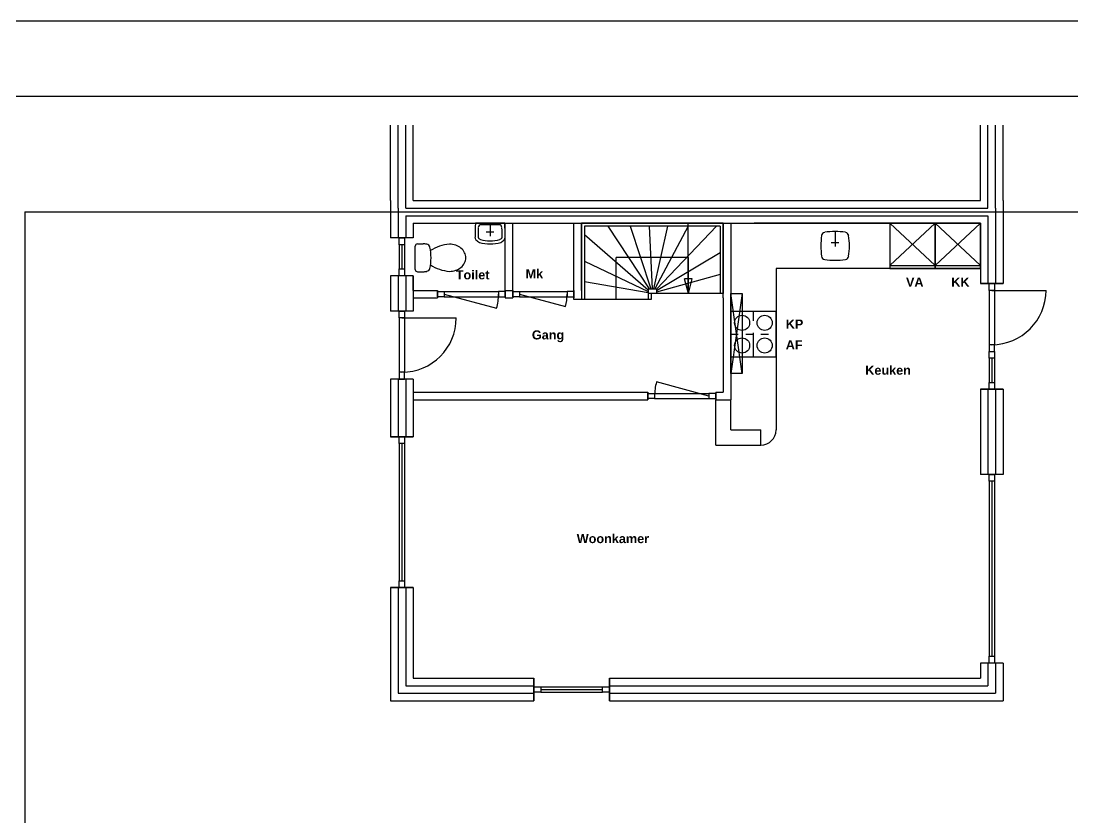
# Model space of a CAD drawing. Header units: millimetres. Extents: x -6000 to 67338, y -125 to 21000.
# Drawn here: x 1960 to 15907, y 10438 to 21000 of the extents above; entities that cross this region are included whole.
import ezdxf

# ---------------------------------------------------------------- set-up
doc = ezdxf.new("R2010")
doc.units = ezdxf.units.MM
doc.header["$LTSCALE"] = 50
doc.linetypes.add('HIDDEN', pattern=[9.525, 6.35, -3.175])
doc.linetypes.add('STABI22', pattern=[4, 2, -2])
for name, color, linetype in [('00KAD025', 2, 'Continuous'), ('00KAD070', 5, 'Continuous'), ('AL21----', 7, 'Continuous'), ('AL22----', 7, 'Continuous'), ('AL24----', 7, 'Continuous'), ('AL31----', 7, 'Continuous'), ('AL32----', 7, 'Continuous'), ('AL73----', 7, 'Continuous'), ('AL74----', 7, 'Continuous'), ('BL$2----', 7, 'Continuous'), ('EL6311--', 3, 'Continuous'), ('Perceel', 3, 'Continuous')]:
    doc.layers.add(name, color=color, linetype=linetype)
doc.styles.add('STABICAD-018', font='ISOCP.SHX', dxfattribs={"height": 90})

# ---------------------------------------------------------------- blocks, each defined once
blk = doc.blocks.new('*U0', base_point=(1750, 5150))
at = {"color": 0}
for p, q in [((1390, 5150), (1390, 5870)), ((1300, 5185), (1390, 5185)), ((1300, 5115), (1300, 5185)), ((1390, 5185), (1390, 5115)), ((1390, 5185), (2110, 5185)), ((2200, 5185), (2110, 5185)), ((2110, 5185), (2110, 5115)), ((2200, 5115), (2200, 5185)), ((1390, 5115), (1300, 5115)), ((1390, 5115), (2110, 5115)), ((2110, 5115), (2200, 5115))]:
    blk.add_line(p, q, dxfattribs=at)
blk.add_arc((1390, 5150), 720, 0, 90, dxfattribs=at)
blk = doc.blocks.new('*U1', base_point=(695, 5150))
at = {"color": 0}
for p, q in [((445, 5185, 800), (535, 5185, 800)), ((445, 5115, 800), (445, 5185, 800)), ((535, 5185, 800), (535, 5115, 800)), ((535, 5185, 800), (855, 5185, 800)), ((855, 5185, 800), (945, 5185, 800)), ((855, 5115, 800), (855, 5185, 800)), ((945, 5185, 800), (945, 5115, 800)), ((535, 5115, 800), (445, 5115, 800)), ((535, 5150, 890), (855, 5150, 890)), ((535, 5115, 800), (855, 5115, 800)), ((945, 5115, 800), (855, 5115, 800))]:
    blk.add_line(p, q, dxfattribs=at)
blk = doc.blocks.new('*U2', base_point=(4080, 5100))
at = {"color": 0}
for p, q in [((3080, 5135, 800), (3170, 5135, 800)), ((3080, 5065, 800), (3080, 5135, 800)), ((3170, 5065, 800), (3080, 5065, 800)), ((3170, 5135, 800), (3170, 5065, 800)), ((3170, 5135, 800), (4990, 5135, 800)), ((3170, 5100, 890), (4990, 5100, 890)), ((3170, 5065, 800), (4990, 5065, 800)), ((4990, 5135, 800), (5080, 5135, 800)), ((4990, 5065, 800), (4990, 5135, 800)), ((5080, 5065, 800), (4990, 5065, 800)), ((5080, 5135, 800), (5080, 5065, 800))]:
    blk.add_line(p, q, dxfattribs=at)
blk = doc.blocks.new('*U3', base_point=(6430, 7350))
at = {"color": 0}
for p, q in [((6395, 7760, 800), (6395, 7850, 800)), ((6395, 7850, 800), (6465, 7850, 800)), ((6465, 7850, 800), (6465, 7760, 800)), ((6395, 6940, 800), (6395, 7760, 800)), ((6465, 7760, 800), (6395, 7760, 800)), ((6430, 6940, 890), (6430, 7760, 890)), ((6465, 6940, 800), (6465, 7760, 800)), ((6395, 6850, 800), (6395, 6940, 800)), ((6395, 6940, 800), (6465, 6940, 800)), ((6465, 6850, 800), (6395, 6850, 800)), ((6465, 6940, 800), (6465, 6850, 800))]:
    blk.add_line(p, q, dxfattribs=at)
blk = doc.blocks.new('*U4', base_point=(4830, 12920))
at = {"color": 0}
for p, q in [((3580, 12955, 800), (3670, 12955, 800)), ((3580, 12885, 800), (3580, 12955, 800)), ((3670, 12885, 800), (3580, 12885, 800)), ((3670, 12955, 800), (3670, 12885, 800)), ((3670, 12955, 800), (5990, 12955, 800)), ((3670, 12920, 890), (5990, 12920, 890)), ((3670, 12885, 800), (5990, 12885, 800)), ((5990, 12955, 800), (6080, 12955, 800)), ((5990, 12885, 800), (5990, 12955, 800)), ((6080, 12885, 800), (5990, 12885, 800)), ((6080, 12955, 800), (6080, 12885, 800))]:
    blk.add_line(p, q, dxfattribs=at)
blk = doc.blocks.new('*U5', base_point=(1500, 12920))
at = {"color": 0}
for p, q in [((1140, 12920), (1140, 13640)), ((1050, 12955), (1140, 12955)), ((1050, 12885), (1050, 12955)), ((1140, 12885), (1050, 12885)), ((1140, 12955), (1140, 12885)), ((1140, 12955), (1860, 12955)), ((1140, 12885), (1860, 12885)), ((1950, 12955), (1860, 12955)), ((1860, 12955), (1860, 12885)), ((1860, 12885), (1950, 12885)), ((1950, 12885), (1950, 12955))]:
    blk.add_line(p, q, dxfattribs=at)
blk.add_arc((1140, 12920), 720, 0, 90, dxfattribs=at)
blk = doc.blocks.new('*U6', base_point=(2200, 12920))
at = {"color": 0}
for p, q in [((1950, 12955, 800), (2040, 12955, 800)), ((1950, 12885, 800), (1950, 12955, 800)), ((2040, 12885, 800), (1950, 12885, 800)), ((2040, 12955, 800), (2040, 12885, 800)), ((2040, 12955, 800), (2360, 12955, 800)), ((2040, 12920, 890), (2360, 12920, 890)), ((2040, 12885, 800), (2360, 12885, 800)), ((2360, 12955, 800), (2450, 12955, 800)), ((2360, 12885, 800), (2360, 12955, 800)), ((2450, 12885, 800), (2360, 12885, 800)), ((2450, 12955, 800), (2450, 12885, 800))]:
    blk.add_line(p, q, dxfattribs=at)
blk = doc.blocks.new('*U7', base_point=(2540, 8340))
at = {"color": 0}
for p, q in [((2505, 8790), (2505, 8700)), ((2575, 8790), (2505, 8790)), ((2575, 8700), (2575, 8790)), ((2540, 8700), (2354, 8005)), ((2505, 8700), (2575, 8700)), ((2505, 7980), (2505, 8700)), ((2575, 7980), (2575, 8700)), ((2505, 7890), (2505, 7980)), ((2505, 7980), (2575, 7980)), ((2575, 7980), (2575, 7890)), ((2575, 7890), (2505, 7890))]:
    blk.add_line(p, q, dxfattribs=at)
blk.add_arc((2540, 8700), 720, 255, 270, dxfattribs=at)
blk = doc.blocks.new('*U8', base_point=(1190, 6020))
at = {"color": 0}
for p, q in [((1155, 6470), (1155, 6380)), ((1225, 6470), (1155, 6470)), ((1225, 6380), (1225, 6470)), ((1155, 6380), (1225, 6380)), ((1155, 5660), (1155, 6380)), ((1190, 5660), (1376, 6355)), ((1225, 5660), (1225, 6380)), ((1155, 5570), (1155, 5660)), ((1155, 5660), (1225, 5660)), ((1225, 5660), (1225, 5570)), ((1225, 5570), (1155, 5570))]:
    blk.add_line(p, q, dxfattribs=at)
blk.add_arc((1190, 5660), 720, 75, 90, dxfattribs=at)
blk = doc.blocks.new('*U9', base_point=(1190, 6975))
at = {"color": 0}
for p, q in [((1155, 7380), (1155, 7290)), ((1225, 7380), (1155, 7380)), ((1155, 7290), (1225, 7290)), ((1155, 6660), (1155, 7290)), ((1190, 6660), (1353, 7269)), ((1225, 7290), (1225, 7380)), ((1225, 6660), (1225, 7290)), ((1155, 6570), (1155, 6660)), ((1155, 6660), (1225, 6660)), ((1225, 6570), (1155, 6570)), ((1225, 6660), (1225, 6570))]:
    blk.add_line(p, q, dxfattribs=at)
blk.add_arc((1190, 6660), 630, 75, 90, dxfattribs=at)
blk = doc.blocks.new('114-35D')
at = {"color": 0, "linetype": 'Continuous'}
for p, q in [((0, 0), (1880, 0)), ((0, 0), (0, -930)), ((1880, 0), (1880, -1010)), ((40, -40), (1840, -40)), ((40, -40), (40, -930)), ((91, -40), (885, -872)), ((463, -40), (908, -870)), ((739, -40), (926, -870)), ((982, -40), (943, -870)), ((1232, -40), (960, -870)), ((1532, -40), (980, -870)), ((1840, -40), (1840, -1010)), ((1840, -150), (995, -882)), ((40, -391), (885, -897)), ((462, -930), (462, -455)), ((462, -455), (1418, -455)), ((1840, -502), (995, -904)), ((1418, -1010), (1418, -455)), ((40, -681), (885, -915)), ((462, -930), (411, -739)), ((411, -739), (514, -739)), ((462, -930), (514, -739)), ((1840, -771), (995, -920)), ((0, -930), (995, -930)), ((885, -870), (885, -930)), ((995, -870), (885, -870)), ((955, -930), (955, -1010)), ((995, -870), (995, -1010)), ((955, -1010), (1880, -1010))]:
    blk.add_line(p, q, dxfattribs=at)
blk = doc.blocks.new('A4-LANDSCAPE')
at = {"layer": '00KAD025', "linetype": 'Continuous'}
blk.add_line((297, 210), (0, 210), dxfattribs=at)
at = {"layer": '00KAD070', "linetype": 'Continuous'}
blk.add_line((287, 200), (10, 200), dxfattribs=at)
blk = doc.blocks.new('114-37O')
at = {"color": 0, "linetype": 'Continuous'}
for p, q in [((-185, 30), (-185, 104)), ((155, 0), (-155, 0)), ((185, 30), (185, 104))]:
    blk.add_line(p, q, dxfattribs=at)
for points in [[(0, 670, 0.116537), (-67, 654, 0.104226), (-127, 606, 0.090519), (-166, 537, 0.082749), (-180, 453, 0.082749)], [(180, 453, 0.082749), (166, 537, 0.090519), (127, 606, 0.104226), (67, 654, 0.116537), (0, 670, 0.116537)]]:
    blk.add_lwpolyline(points, format="xyb", dxfattribs=at)
for centre, radius, start, end in [((389, 507), 572, 185.4721, 212.2561), ((-389, 507), 572, 327.7439, 354.5279), ((164, 87), 350, 169.0987, 177.2225), ((-130, 144), 50, 103.75, 169.0987), ((-11, -343), 552, 88.8789, 103.75), ((11, -343), 552, 76.25, 91.1211), ((130, 144), 50, 10.9013, 76.25), ((-164, 87), 350, 2.7775, 10.9013), ((-155, 30), 30, 180, 270), ((155, 30), 30, 270, 0)]:
    blk.add_arc(centre, radius, start, end, dxfattribs=at)
blk = doc.blocks.new('114-37B')
at = {"color": 0, "linetype": 'Continuous'}
for p, q in [((300, 600), (-300, 600)), ((-300, 600), (-300, 0)), ((300, 0), (300, 600)), ((-300, 0), (300, 0))]:
    blk.add_line(p, q, dxfattribs=at)
for centre in [(-150, 450), (150, 450), (-150, 150), (150, 150)]:
    blk.add_circle(centre, 100, dxfattribs=at)
blk = doc.blocks.new('114-37C')
at = {"color": 0, "linetype": 'Continuous'}
for p, q in [((300, 600), (-300, 600)), ((-300, 600), (-300, 0)), ((300, 560), (-300, 560)), ((300, 0), (300, 600)), ((-300, 0), (300, 0))]:
    blk.add_line(p, q, dxfattribs=at)
blk = doc.blocks.new('114-37N')
at = {"color": 0, "linetype": 'Continuous'}
for p, q in [((0, 20), (0, 170)), ((-195, 0), (195, 0)), ((-117, 20), (117, 20)), ((-50, 120), (50, 120))]:
    blk.add_line(p, q, dxfattribs=at)
for centre, radius, start, end in [((-127, 178), 73.5, 145.2527, 174.5381), ((2813, 176), 3013, 179.8295, 183.3434), ((-84, 135), 133, 116.0384, 140.8374), ((-127, 178), 33.5, 147.7957, 171.9781), ((2813, 176), 2973, 179.8719, 182.261), ((-84, 135), 93.2, 118.0492, 139.7589), ((0, -241), 516, 90, 106.0083), ((0, -241), 476, 90, 105.556), ((0, -241), 516, 73.9917, 90), ((0, -241), 476, 74.444, 90), ((84, 135), 93.2, 40.2411, 61.9508), ((84, 135), 133, 39.1626, 63.9616), ((127, 178), 33.5, 8.0219, 32.2043), ((-2813, 176), 2973, 357.739, 0.1281), ((127, 178), 73.5, 5.4619, 34.7473), ((-2813, 176), 3013, 356.6566, 0.1705), ((-117, 60), 40, 182.261, 270), ((117, 60), 40, 270, 357.739)]:
    blk.add_arc(centre, radius, start, end, dxfattribs=at)

msp = doc.modelspace()

# ---------------------------------------------------------------- linework, layer by layer
at = {"color": 0, "linetype": 'Continuous'}
for p, q in [((13653, 18320), (11853, 18320)), ((12753, 18210), (12753, 18010)), ((12803, 18060), (12703, 18060))]:
    msp.add_line(p, q, dxfattribs=at)
for centre, radius, start, end in [((13476, 18020), 912, 171.3225, 188.6775), ((12623, 18150), 50, 98.6775, 171.3225), ((12753, 17298), 912, 81.3225, 98.6775), ((12884, 18150), 50, 8.6775, 81.3225), ((12031, 18020), 912, 351.3225, 8.6775), ((12623, 17890), 50, 188.6775, 261.3225), ((12884, 17890), 50, 278.6775, 351.3225), ((12753, 18742), 912, 261.3225, 278.6775)]:
    msp.add_arc(centre, radius, start, end, dxfattribs=at)
at = {"layer": 'AL21----'}
for p, q in [((6860, 18620), (6860, 19620)), ((6960, 18620), (6960, 19620)), ((7060, 18620), (7060, 19620)), ((7160, 18620), (7160, 19620)), ((14680, 18620), (14680, 19620)), ((14780, 18520), (14780, 19620)), ((14880, 18520), (14880, 19620)), ((14980, 18620), (14980, 19620)), ((6860, 18620), (6860, 18125)), ((6960, 18520), (6960, 18620)), ((7060, 18520), (7060, 18620)), ((7160, 18620), (14680, 18620)), ((14980, 18620), (14980, 17520)), ((6960, 18520), (6960, 18125)), ((7060, 18520), (14780, 18520)), ((7060, 18420), (14780, 18420)), ((7060, 18420), (7060, 18125)), ((14780, 18420), (14780, 17520)), ((14880, 18520), (14880, 17520)), ((7160, 18320), (14680, 18320)), ((7160, 18320), (7160, 18125)), ((7160, 18320), (7160, 18125)), ((7160, 18320), (7160, 18125)), ((8380, 17430), (8380, 18320)), ((8480, 17430), (8480, 18320)), ((14680, 18320), (14680, 17520)), ((14680, 18320), (14680, 17720)), ((7160, 18125), (6860, 18125)), ((14680, 17720), (11970, 17720)), ((11970, 17720), (11970, 15580)), ((7160, 17625), (6860, 17625)), ((6860, 17625), (6860, 17270)), ((7160, 17430), (7160, 17625)), ((14680, 17520), (14980, 17520)), ((6860, 17270), (6860, 17155)), ((7160, 17155), (6860, 17155)), ((6960, 17270), (6960, 17155)), ((7060, 17270), (7060, 17155)), ((7160, 17270), (7160, 17155)), ((7160, 16255), (6860, 16255)), ((6860, 16255), (6860, 15490)), ((10270, 15980), (10270, 16080)), ((14680, 16120), (14980, 16120)), ((11170, 15380), (11170, 15980)), ((11370, 15580), (11370, 15980)), ((6860, 15490), (7160, 15490)), ((11370, 15580), (11770, 15580)), ((11770, 15380), (11770, 15580)), ((11170, 15380), (11770, 15380)), ((14980, 14990), (14680, 14990)), ((6860, 13490), (7160, 13490)), ((14980, 12490), (14680, 12490)), ((7160, 12290), (8760, 12290)), ((8760, 11990), (8760, 12290)), ((9760, 11990), (9760, 12290)), ((7060, 12190), (8760, 12190)), ((6960, 12090), (8760, 12090)), ((6860, 11990), (8760, 11990))]:
    msp.add_line(p, q, dxfattribs=at)
at = {"layer": 'AL21----', "linetype": 'Continuous'}
for p, q in [((7160, 18125), (6960, 18125)), ((6960, 17625), (6960, 17270)), ((7160, 17625), (6960, 17625)), ((7060, 17625), (7060, 17270)), ((7160, 17625), (7160, 17270)), ((7160, 17625), (7160, 17270)), ((14980, 17520), (14680, 17520)), ((6960, 16255), (6960, 15490)), ((7060, 16255), (7060, 15490)), ((7160, 16255), (7160, 15490)), ((14680, 16120), (14680, 14990)), ((14980, 16120), (14680, 16120)), ((14780, 16120), (14780, 14990)), ((14880, 16120), (14880, 14990)), ((14980, 16120), (14980, 14990)), ((7160, 15490), (6860, 15490)), ((14980, 14990), (14680, 14990)), ((6860, 13490), (6860, 11990)), ((7160, 13490), (6860, 13490)), ((6960, 13490), (6960, 12090)), ((7060, 13490), (7060, 12190)), ((7160, 13490), (7160, 12290)), ((14680, 12490), (14680, 12290)), ((14980, 12490), (14680, 12490)), ((14780, 12490), (14780, 12190)), ((14880, 12490), (14880, 12090)), ((14980, 12490), (14980, 11990)), ((8760, 12290), (8760, 11990)), ((9760, 12290), (14680, 12290)), ((9760, 12290), (9760, 11990)), ((9760, 12190), (14780, 12190)), ((9760, 12090), (14880, 12090)), ((9760, 11990), (14980, 11990))]:
    msp.add_line(p, q, dxfattribs=at)
at = {"layer": 'AL21----'}
msp.add_arc((11770, 15580), 200, 270, 0, dxfattribs=at)
at = {"layer": 'AL22----'}
for p, q in [((9290, 17430), (9290, 18320)), ((9390, 17430), (9390, 18320)), ((10800, 18320), (10800, 17430)), ((11370, 18320), (11370, 15980)), ((7160, 17430), (7480, 17430)), ((7160, 17330), (7480, 17330)), ((7480, 17430), (7480, 17330)), ((8480, 17430), (8480, 17330)), ((9290, 17430), (9290, 17330)), ((11270, 17330), (11270, 16080)), ((7160, 16080), (9800, 16080)), ((7160, 15980), (9800, 15980))]:
    msp.add_line(p, q, dxfattribs=at)
at = {"layer": 'AL22----', "linetype": 'Continuous'}
for p, q in [((7480, 17430), (7480, 17330)), ((8380, 17430), (8480, 17430)), ((8380, 17430), (8380, 17330)), ((8380, 17330), (8480, 17330)), ((8480, 17430), (8480, 17330)), ((9290, 17430), (9290, 17330)), ((10270, 16080), (10270, 15980)), ((11170, 16080), (11270, 16080)), ((11170, 16080), (11170, 15980)), ((11170, 15980), (11370, 15980))]:
    msp.add_line(p, q, dxfattribs=at)
at = {"layer": 'AL24----'}
for p, q in [((11270, 17330), (11270, 18320)), ((14680, 18320), (11680, 18320)), ((9290, 17310), (9290, 17345)), ((9390, 17310), (9290, 17310)), ((9800, 16080), (10270, 16080)), ((9800, 15980), (10270, 15980))]:
    msp.add_line(p, q, dxfattribs=at)
at = {"layer": 'AL73----'}
for p, q in [((13480, 17760), (14080, 18320)), ((14080, 17760), (13480, 18320)), ((14080, 17760), (14680, 18320)), ((14680, 17760), (14080, 18320))]:
    msp.add_line(p, q, dxfattribs=at)
at = {"layer": 'EL6311--', "color": 7}
for p, q in [((11520, 17390), (11370, 16328)), ((11520, 16328), (11370, 17390))]:
    msp.add_line(p, q, dxfattribs=at)
at = {"layer": 'EL6311--', "color": 4, "linetype": 'HIDDEN'}
msp.add_line((11670, 16550), (11670, 17150), dxfattribs=at)
at = {"layer": 'EL6311--', "color": 4, "linetype": 'STABI22'}
msp.add_line((11370, 16850), (11970, 16850), dxfattribs=at)
at = {"layer": 'EL6311--'}
msp.add_line((11670, 16850), (11670, 16850), dxfattribs=at)
at = {"layer": 'EL6311--', "color": 7}
msp.add_lwpolyline([(11370, 17390), (11520, 17390), (11520, 16328), (11370, 16328)], close=True, dxfattribs=at)
at = {"layer": 'Perceel'}
for q in [(2010, 8470), (27010, 18470), (7010, 18470)]:
    msp.add_line((2010, 18470), q, dxfattribs=at)

# ---------------------------------------------------------------- block references
at = {"layer": 'AL24----', "xscale": -1}
msp.add_blockref('114-35D', (11270, 18320), dxfattribs=at)
at = {"layer": 'AL31----', "rotation": 270}
for name, p in [('*U1', (7010, 17875)), ('*U5', (14830, 17070)), ('*U0', (7010, 16705)), ('*U6', (14830, 16370)), ('*U2', (7010, 14490)), ('*U4', (14830, 13740)), ('*U3', (9260, 12140))]:
    msp.add_blockref(name, p, dxfattribs=at)
at = {"layer": 'AL32----', "rotation": 270}
for name, p in [('*U8', (7930, 17380)), ('*U9', (8885, 17380)), ('*U7', (10720, 16030))]:
    msp.add_blockref(name, p, dxfattribs=at)
at = {"layer": 'AL73----'}
for name, p, rotation in [('114-37C', (13780, 18320), 180), ('114-37C', (14380, 18320), 180), ('114-37B', (11370, 16850), 270)]:
    msp.add_blockref(name, p, dxfattribs=dict(at, rotation=rotation))
at = {"layer": 'AL74----'}
for name, p, rotation in [('114-37N', (8179, 18320), 180), ('114-37O', (7187, 17862), 270)]:
    msp.add_blockref(name, p, dxfattribs=dict(at, rotation=rotation))
at = {"layer": 'BL$2----', "xscale": 100, "yscale": 100, "zscale": 100}
msp.add_blockref('A4-LANDSCAPE', (0, 0), dxfattribs=at)

# ---------------------------------------------------------------- texts
at = {"layer": 'EL6311--', "char_height": 120, "attachment_point": 1, "style": 'STABICAD-018'}
for s, insert in [('{\\f@Arial Unicode MS|b1|i0|c0|p34;\\C0;Mk}', (8649, 17710)), ('{\\f@Arial Unicode MS|b1|i0|c0|p34;\\C0;Toilet}', (7724, 17696)), ('{\\f@Arial Unicode MS|b1|i0|c0|p34;\\C0;VA}', (13693, 17600)), ('{\\f@Arial Unicode MS|b1|i0|c0|p34;\\C0;KK}', (14293, 17600)), ('{\\f@Arial Unicode MS|b1|i0|c0|p34;\\C0;KP}', (12099, 17044)), ('{\\f@Arial Unicode MS|b1|i0|c0|p34;\\C0;Gang}', (8733, 16900)), ('{\\f@Arial Unicode MS|b1|i0|c0|p34;\\C0;AF}', (12099, 16769)), ('{\\f@Arial Unicode MS|b1|i0|c0|p34;\\C0;Keuken}', (13153, 16432)), ('{\\f@Arial Unicode MS|b1|i0|c0|p34;\\C0;Woonkamer}', (9328, 14200))]:
    msp.add_mtext_dynamic_manual_height_columns(s, width=1979.76, gutter_width=450, heights=[0], dxfattribs=dict(at, insert=insert))

doc.saveas('drawing.dxf')
